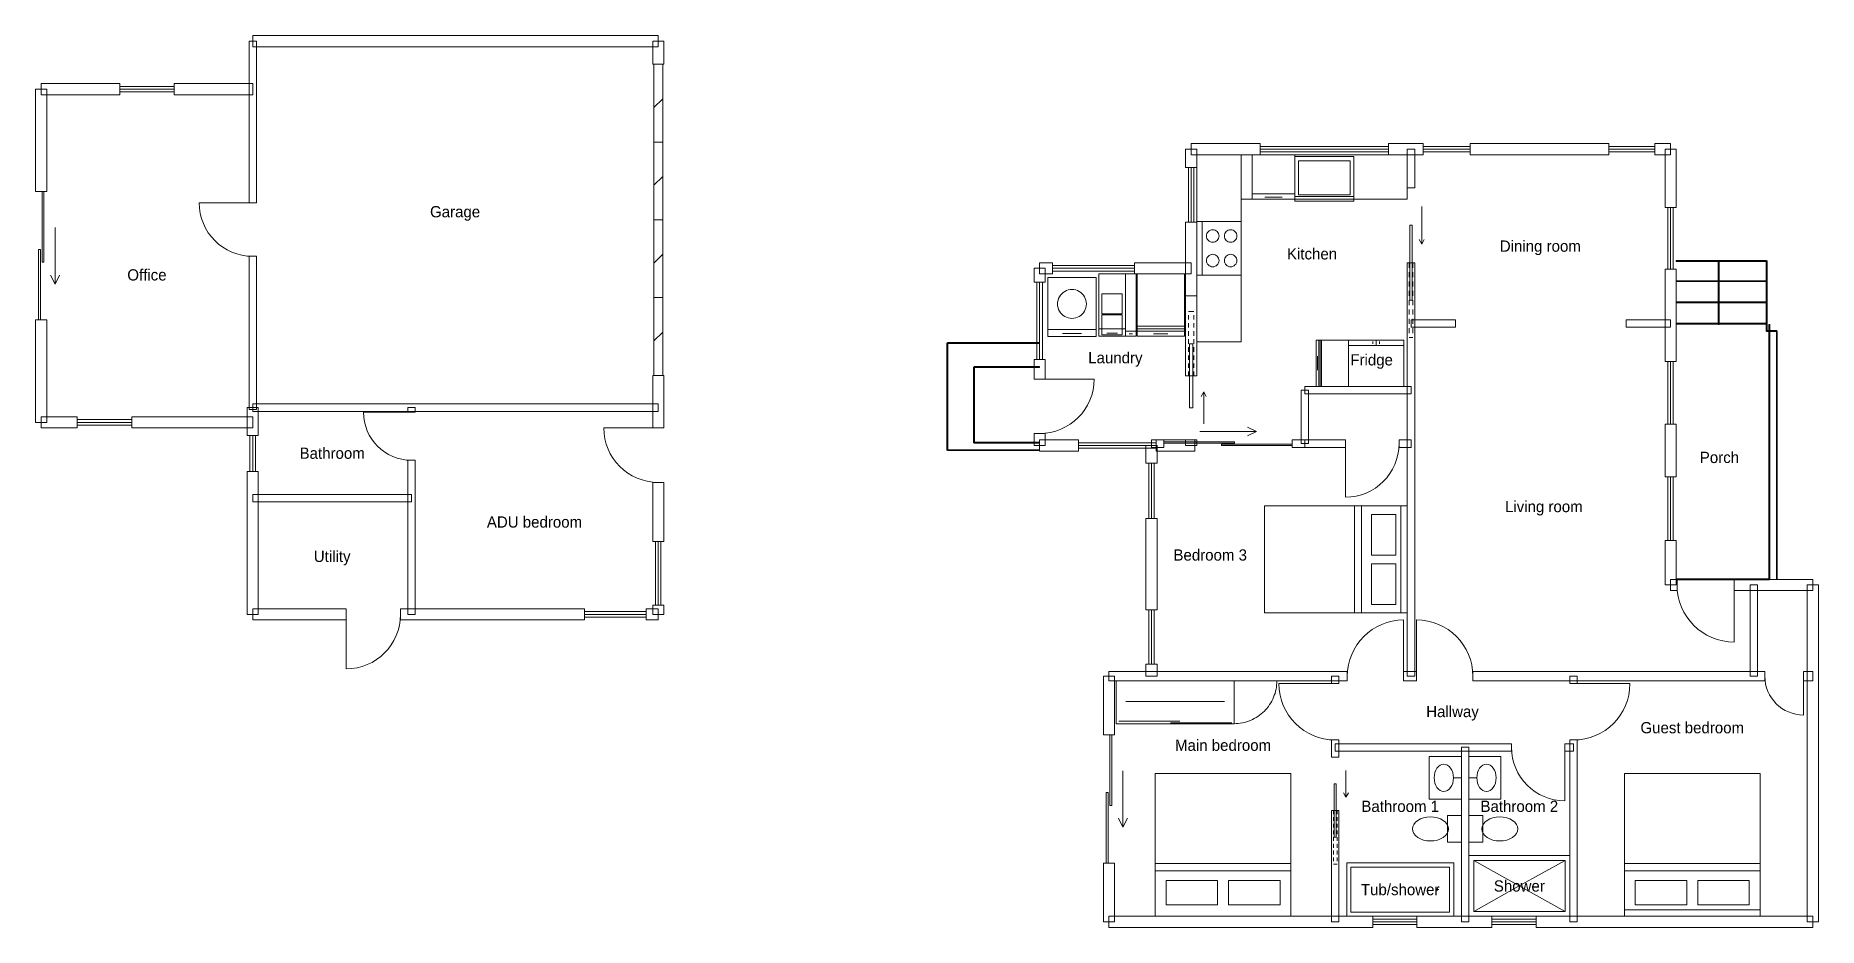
# Model space of a CAD drawing. Header units: millimetres. Extents: x 828 to 26208, y -13295 to -592.
import ezdxf
from ezdxf.enums import TextEntityAlignment as Align

# ---------------------------------------------------------------- set-up
doc = ezdxf.new("R2010")
doc.units = ezdxf.units.MM
for name, color, linetype, lineweight in [('DOORS_Architecture_bc63b5af8736466d9628b6e9f2fabd26', 4, 'CONTINUOUS', 0), ('FIXTURES_Architecture_bc63b5af8736466d9628b6e9f2fabd26', 3, 'CONTINUOUS', 0), ('ROOMS', 3, 'CONTINUOUS', 0), ('WALLS_Architecture_bc63b5af8736466d9628b6e9f2fabd26', 7, 'CONTINUOUS', 0), ('WINDOWS_Architecture_bc63b5af8736466d9628b6e9f2fabd26', 5, 'CONTINUOUS', 0)]:
    doc.layers.add(name, color=color, linetype=linetype, lineweight=lineweight)

msp = doc.modelspace()

# ---------------------------------------------------------------- linework, layer by layer
at = {"layer": 'DOORS_Architecture_bc63b5af8736466d9628b6e9f2fabd26', "lineweight": 0, "transparency": 33554687}
for p, q in [((9770, -999), (9613, -999)), ((9628, -5431), (9628, -999)), ((9628, -999), (9755, -999)), ((9755, -999), (9755, -5431)), ((9755, -1490), (9628, -1616)), ((9755, -2107), (9628, -2107)), ((9755, -2598), (9628, -2724)), ((20461, -2762), (20356, -2762)), ((986, -2814), (828, -2814)), ((919, -3819), (919, -2814)), ((919, -2814), (947, -2814)), ((947, -2814), (947, -3819)), ((3919, -2972), (3156, -2972)), ((20561, -3028), (20561, -3560)), ((9755, -3215), (9628, -3215)), ((20394, -4359), (20394, -3294)), ((20394, -3294), (20423, -3294)), ((20423, -3294), (20423, -4359)), ((1106, -3326), (1106, -4130)), ((20526, -3495), (20561, -3560)), ((20596, -3495), (20561, -3560)), ((868, -4642), (868, -3637)), ((868, -3637), (896, -3637)), ((896, -3637), (896, -4642)), ((9755, -3706), (9628, -3832)), ((947, -3819), (919, -3819)), ((1042, -4002), (1106, -4130)), ((1170, -4002), (1106, -4130)), ((20461, -3827), (20356, -3827)), ((20382, -3827), (20382, -3900)), ((20382, -3960), (20382, -4033)), ((20435, -3827), (20435, -3900)), ((20435, -3960), (20435, -4033)), ((20382, -4093), (20382, -4166)), ((20382, -4226), (20382, -4299)), ((20435, -4093), (20435, -4166)), ((20435, -4226), (20435, -4299)), ((9755, -4323), (9628, -4323)), ((17319, -4523), (17240, -4523)), ((20382, -4359), (20382, -4432)), ((20382, -4492), (20382, -4566)), ((20423, -4359), (20394, -4359)), ((20435, -4359), (20435, -4432)), ((20435, -4492), (20435, -4566)), ((986, -4642), (828, -4642)), ((896, -4642), (868, -4642)), ((9755, -4814), (9628, -4940)), ((17240, -4637), (17240, -4574)), ((17240, -4751), (17240, -4688)), ((17240, -4866), (17240, -4803)), ((17319, -4637), (17319, -4574)), ((17319, -4751), (17319, -4688)), ((17319, -4866), (17319, -4803)), ((20382, -4626), (20382, -4699)), ((20382, -4759), (20382, -4832)), ((20435, -4626), (20435, -4699)), ((20435, -4759), (20435, -4832)), ((17240, -4980), (17240, -4917)), ((17240, -5094), (17240, -5031)), ((17301, -4980), (17257, -4980)), ((17257, -4980), (17257, -5894)), ((17301, -5894), (17301, -4980)), ((17319, -4980), (17319, -4917)), ((17319, -5094), (17319, -5031)), ((20435, -4892), (20382, -4892)), ((17240, -5208), (17240, -5146)), ((17240, -5323), (17240, -5260)), ((17319, -5208), (17319, -5146)), ((17319, -5323), (17319, -5260)), ((9770, -5431), (9613, -5431)), ((9755, -5431), (9628, -5431)), ((15122, -5484), (15898, -5484)), ((17358, -5437), (17200, -5437)), ((17240, -5437), (17240, -5374)), ((17319, -5437), (17319, -5374)), ((17423, -5731), (17458, -5666)), ((17458, -6123), (17458, -5666)), ((17493, -5731), (17458, -5666)), ((6180, -5957), (5497, -5957)), ((17257, -5894), (17301, -5894)), ((9692, -6180), (8916, -6180)), ((17402, -6231), (18207, -6231)), ((18079, -6167), (18207, -6231)), ((18079, -6295), (18207, -6231)), ((16890, -6351), (16890, -6457)), ((16890, -6378), (17896, -6378)), ((16890, -6396), (16890, -6378)), ((17896, -6396), (16890, -6396)), ((17358, -6351), (17200, -6351)), ((17713, -6412), (18719, -6412)), ((17713, -6430), (17713, -6412)), ((18719, -6430), (17713, -6430)), ((17896, -6378), (17896, -6396)), ((18719, -6351), (18719, -6457)), ((18719, -6412), (18719, -6430)), ((19475, -6404), (19475, -7167)), ((25011, -8416), (25011, -9231)), ((5247, -8837), (5247, -9613)), ((20304, -9718), (20304, -8916)), ((20488, -9718), (20488, -8916)), ((19330, -9823), (18528, -9823)), ((22723, -9823), (23525, -9823)), ((25998, -9718), (25998, -10270)), ((16188, -10552), (16030, -10552)), ((16121, -11558), (16121, -10552)), ((16121, -10552), (16148, -10552)), ((16148, -10552), (16148, -11558)), ((19383, -10869), (19278, -10869)), ((22601, -10730), (22601, -11492)), ((16308, -11064), (16308, -11869)), ((19483, -11060), (19483, -11440)), ((16069, -12381), (16069, -11375)), ((16069, -11375), (16097, -11375)), ((16097, -11375), (16097, -12381)), ((19316, -12012), (19316, -11250)), ((19316, -11250), (19345, -11250)), ((19345, -11250), (19345, -12012)), ((19448, -11376), (19483, -11440)), ((19518, -11376), (19483, -11440)), ((16148, -11558), (16121, -11558)), ((19383, -11631), (19278, -11631)), ((19304, -11631), (19304, -11683)), ((19357, -11631), (19357, -11683)), ((16244, -11741), (16308, -11869)), ((16372, -11741), (16308, -11869)), ((19304, -11726), (19304, -11779)), ((19304, -11822), (19304, -11874)), ((19304, -11917), (19304, -11969)), ((19357, -11726), (19357, -11779)), ((19357, -11822), (19357, -11874)), ((19357, -11917), (19357, -11969)), ((19304, -12012), (19304, -12064)), ((19304, -12107), (19304, -12160)), ((19345, -12012), (19316, -12012)), ((19357, -12012), (19357, -12064)), ((19357, -12107), (19357, -12160)), ((16188, -12381), (16030, -12381)), ((16097, -12381), (16069, -12381)), ((19304, -12202), (19304, -12255)), ((19304, -12298), (19304, -12350)), ((19357, -12393), (19304, -12393)), ((19357, -12202), (19357, -12255)), ((19357, -12298), (19357, -12350))]:
    msp.add_line(p, q, dxfattribs=at)
for centre, radius, start, end in [((3919, -2972), 763, 180, 270), ((15122, -5484), 776, 270, 0), ((6180, -5957), 684, 180, 270), ((9692, -6180), 776, 180, 270), ((19475, -6404), 763, 270, 0), ((25011, -8416), 815, 180, 270), ((5247, -8837), 776, 270, 0), ((20304, -9718), 802, 90, 180), ((20488, -9718), 802, 0, 90), ((19330, -9823), 802, 180, 270), ((22723, -9823), 802, 270, 0), ((25998, -9718), 552, 180, 270), ((22601, -10730), 762, 180, 270)]:
    msp.add_arc(centre, radius, start, end, dxfattribs=at)
at = {"layer": 'FIXTURES_Architecture_bc63b5af8736466d9628b6e9f2fabd26', "lineweight": 0, "transparency": 33554687}
for p, q in [((17358, -2288), (17993, -2288)), ((17358, -4954), (17358, -2288)), ((17993, -2288), (17993, -4954)), ((17993, -2288), (20356, -2288)), ((17993, -2923), (17993, -2288)), ((18146, -2288), (18756, -2288)), ((18146, -2923), (18146, -2288)), ((18756, -2288), (18756, -2923)), ((18756, -2314), (19594, -2314)), ((18756, -2948), (18756, -2314)), ((18806, -2377), (19543, -2377)), ((18806, -2860), (18806, -2377)), ((19543, -2377), (19543, -2860)), ((19594, -2314), (19594, -2948)), ((20356, -2288), (20356, -2923)), ((20356, -2923), (17993, -2923)), ((18146, -2847), (18756, -2847)), ((18756, -2923), (18146, -2923)), ((18329, -2891), (18573, -2891)), ((18756, -2885), (19594, -2885)), ((19594, -2948), (18756, -2948)), ((19543, -2860), (18806, -2860)), ((17358, -4002), (17358, -3240)), ((17358, -3240), (17993, -3240)), ((17434, -4002), (17434, -3240)), ((17993, -3240), (17993, -4002)), ((17498, -3446), (17499, -3428)), ((17499, -3463), (17498, -3446)), ((17499, -3428), (17504, -3412)), ((17504, -3480), (17499, -3463)), ((17504, -3412), (17513, -3396)), ((17513, -3495), (17504, -3480)), ((17513, -3396), (17524, -3383)), ((17524, -3509), (17513, -3495)), ((17524, -3383), (17537, -3372)), ((17537, -3520), (17524, -3509)), ((17537, -3372), (17553, -3364)), ((17553, -3528), (17537, -3520)), ((17553, -3364), (17569, -3358)), ((17569, -3533), (17553, -3528)), ((17569, -3358), (17587, -3357)), ((17587, -3535), (17569, -3533)), ((17587, -3357), (17604, -3358)), ((17604, -3533), (17587, -3535)), ((17604, -3358), (17621, -3364)), ((17621, -3528), (17604, -3533)), ((17621, -3364), (17636, -3372)), ((17636, -3520), (17621, -3528)), ((17636, -3372), (17649, -3383)), ((17649, -3509), (17636, -3520)), ((17649, -3383), (17661, -3396)), ((17661, -3495), (17649, -3509)), ((17661, -3396), (17669, -3412)), ((17669, -3480), (17661, -3495)), ((17669, -3412), (17674, -3428)), ((17674, -3463), (17669, -3480)), ((17674, -3428), (17676, -3446)), ((17676, -3446), (17674, -3463)), ((17752, -3446), (17753, -3428)), ((17753, -3463), (17752, -3446)), ((17753, -3428), (17758, -3412)), ((17758, -3480), (17753, -3463)), ((17758, -3412), (17767, -3396)), ((17767, -3495), (17758, -3480)), ((17767, -3396), (17778, -3383)), ((17778, -3509), (17767, -3495)), ((17778, -3383), (17791, -3372)), ((17791, -3520), (17778, -3509)), ((17791, -3372), (17807, -3364)), ((17807, -3528), (17791, -3520)), ((17807, -3364), (17823, -3358)), ((17823, -3533), (17807, -3528)), ((17823, -3358), (17841, -3357)), ((17841, -3535), (17823, -3533)), ((17841, -3357), (17858, -3358)), ((17858, -3533), (17841, -3535)), ((17858, -3358), (17875, -3364)), ((17875, -3528), (17858, -3533)), ((17875, -3364), (17890, -3372)), ((17890, -3520), (17875, -3528)), ((17890, -3372), (17903, -3383)), ((17903, -3509), (17890, -3520)), ((17903, -3383), (17915, -3396)), ((17915, -3495), (17903, -3509)), ((17915, -3396), (17923, -3412)), ((17923, -3480), (17915, -3495)), ((17923, -3412), (17928, -3428)), ((17928, -3463), (17923, -3480)), ((17928, -3428), (17930, -3446)), ((17930, -3446), (17928, -3463)), ((17498, -3796), (17499, -3779)), ((17499, -3814), (17498, -3796)), ((17499, -3779), (17504, -3762)), ((17504, -3762), (17513, -3747)), ((17513, -3747), (17524, -3733)), ((17524, -3733), (17537, -3722)), ((17537, -3722), (17553, -3714)), ((17553, -3714), (17569, -3709)), ((17569, -3709), (17587, -3707)), ((17587, -3707), (17604, -3709)), ((17604, -3709), (17621, -3714)), ((17621, -3714), (17636, -3722)), ((17636, -3722), (17649, -3733)), ((17649, -3733), (17661, -3747)), ((17661, -3747), (17669, -3762)), ((17669, -3762), (17674, -3779)), ((17674, -3779), (17676, -3796)), ((17676, -3796), (17674, -3814)), ((17752, -3796), (17753, -3779)), ((17753, -3814), (17752, -3796)), ((17753, -3779), (17758, -3762)), ((17758, -3762), (17767, -3747)), ((17767, -3747), (17778, -3733)), ((17778, -3733), (17791, -3722)), ((17791, -3722), (17807, -3714)), ((17807, -3714), (17823, -3709)), ((17823, -3709), (17841, -3707)), ((17841, -3707), (17858, -3709)), ((17858, -3709), (17875, -3714)), ((17875, -3714), (17890, -3722)), ((17890, -3722), (17903, -3733)), ((17903, -3733), (17915, -3747)), ((17915, -3747), (17923, -3762)), ((17923, -3762), (17928, -3779)), ((17928, -3779), (17930, -3796)), ((17930, -3796), (17928, -3814)), ((15240, -4035), (15925, -4035)), ((15240, -4877), (15240, -4035)), ((15925, -4035), (15925, -4877)), ((15963, -3984), (16344, -3984)), ((15963, -4873), (15963, -3984)), ((16344, -3984), (16344, -4873)), ((16344, -3984), (16497, -3984)), ((16344, -4873), (16344, -3984)), ((16497, -3984), (16497, -4873)), ((16510, -3984), (17183, -3984)), ((16510, -4873), (16510, -3984)), ((17183, -3984), (17183, -4873)), ((17993, -4002), (17358, -4002)), ((17504, -3830), (17499, -3814)), ((17513, -3846), (17504, -3830)), ((17524, -3859), (17513, -3846)), ((17537, -3870), (17524, -3859)), ((17553, -3878), (17537, -3870)), ((17569, -3883), (17553, -3878)), ((17587, -3885), (17569, -3883)), ((17604, -3883), (17587, -3885)), ((17621, -3878), (17604, -3883)), ((17636, -3870), (17621, -3878)), ((17649, -3859), (17636, -3870)), ((17661, -3846), (17649, -3859)), ((17669, -3830), (17661, -3846)), ((17674, -3814), (17669, -3830)), ((17758, -3830), (17753, -3814)), ((17767, -3846), (17758, -3830)), ((17778, -3859), (17767, -3846)), ((17791, -3870), (17778, -3859)), ((17807, -3878), (17791, -3870)), ((17823, -3883), (17807, -3878)), ((17841, -3885), (17823, -3883)), ((17858, -3883), (17841, -3885)), ((17875, -3878), (17858, -3883)), ((17890, -3870), (17875, -3878)), ((17903, -3859), (17890, -3870)), ((17915, -3846), (17903, -3859)), ((17923, -3830), (17915, -3846)), ((17928, -3814), (17923, -3830)), ((15392, -4335), (15404, -4311)), ((15404, -4311), (15419, -4289)), ((15419, -4289), (15437, -4268)), ((15437, -4268), (15457, -4251)), ((15457, -4251), (15480, -4236)), ((15480, -4236), (15504, -4224)), ((15504, -4224), (15529, -4215)), ((15529, -4215), (15556, -4210)), ((15556, -4210), (15582, -4208)), ((15582, -4208), (15609, -4210)), ((15609, -4210), (15636, -4215)), ((15636, -4215), (15661, -4224)), ((15661, -4224), (15685, -4236)), ((15685, -4236), (15708, -4251)), ((15708, -4251), (15728, -4268)), ((15728, -4268), (15746, -4289)), ((15746, -4289), (15761, -4311)), ((15761, -4311), (15772, -4335)), ((16009, -4269), (16299, -4269)), ((16009, -4553), (16009, -4269)), ((16299, -4269), (16299, -4553)), ((15377, -4414), (15378, -4387)), ((15378, -4441), (15377, -4414)), ((15378, -4387), (15384, -4361)), ((15384, -4467), (15378, -4441)), ((15384, -4361), (15392, -4335)), ((15392, -4493), (15384, -4467)), ((15404, -4517), (15392, -4493)), ((15419, -4539), (15404, -4517)), ((15437, -4559), (15419, -4539)), ((15457, -4577), (15437, -4559)), ((15728, -4559), (15708, -4577)), ((15746, -4539), (15728, -4559)), ((15761, -4517), (15746, -4539)), ((15772, -4493), (15761, -4517)), ((15772, -4335), (15781, -4361)), ((15781, -4467), (15772, -4493)), ((15781, -4361), (15786, -4387)), ((15786, -4441), (15781, -4467)), ((15786, -4387), (15788, -4414)), ((15788, -4414), (15786, -4441)), ((16299, -4553), (16009, -4553)), ((15240, -4776), (15925, -4776)), ((15480, -4592), (15457, -4577)), ((15504, -4604), (15480, -4592)), ((15529, -4613), (15504, -4604)), ((15556, -4618), (15529, -4613)), ((15582, -4620), (15556, -4618)), ((15609, -4618), (15582, -4620)), ((15636, -4613), (15609, -4618)), ((15661, -4604), (15636, -4613)), ((15685, -4592), (15661, -4604)), ((15708, -4577), (15685, -4592)), ((15963, -4767), (16344, -4767)), ((16009, -4571), (16299, -4571)), ((16009, -4856), (16009, -4571)), ((16299, -4571), (16299, -4856)), ((16344, -4802), (16497, -4802)), ((16510, -4731), (17183, -4731)), ((16510, -4767), (17183, -4767)), ((16510, -4802), (17183, -4802)), ((15925, -4877), (15240, -4877)), ((15445, -4835), (15720, -4835)), ((16344, -4873), (15963, -4873)), ((16299, -4856), (16009, -4856)), ((16078, -4829), (16230, -4829)), ((16497, -4873), (16344, -4873)), ((16398, -4838), (16443, -4838)), ((17183, -4873), (16510, -4873)), ((16745, -4838), (16947, -4838)), ((17993, -4954), (17358, -4954)), ((19060, -5589), (19060, -4928)), ((19060, -4928), (19518, -4928)), ((19097, -4928), (19097, -5589)), ((19115, -4928), (19115, -5589)), ((19134, -4928), (19134, -5589)), ((19518, -4928), (19518, -5589)), ((19518, -5589), (19518, -4928)), ((19518, -4928), (20305, -4928)), ((20305, -5008), (19518, -5008)), ((19864, -4981), (19864, -4948)), ((19911, -5008), (19911, -4928)), ((19959, -4981), (19959, -4948)), ((20305, -4928), (20305, -5589)), ((19079, -5159), (19079, -5358)), ((19518, -5589), (19060, -5589)), ((20305, -5589), (19518, -5589)), ((18324, -8816), (18324, -7292)), ((18324, -7292), (20356, -7292)), ((19604, -7292), (19604, -8816)), ((19706, -7292), (19706, -8816)), ((20265, -8816), (20265, -7292)), ((20265, -7292), (20356, -7292)), ((20356, -7292), (20356, -8816)), ((20356, -7292), (20356, -8816)), ((19848, -7993), (19848, -7414)), ((19848, -7414), (20194, -7414)), ((20194, -7414), (20194, -7993)), ((20194, -7993), (19848, -7993)), ((19848, -8694), (19848, -8115)), ((19848, -8115), (20194, -8115)), ((20194, -8115), (20194, -8694)), ((20356, -8816), (18324, -8816)), ((20194, -8694), (19848, -8694)), ((20356, -8816), (20265, -8816)), ((16213, -9784), (17889, -9784)), ((16213, -10393), (16213, -9784)), ((17889, -9784), (17889, -10393)), ((17889, -9784), (18499, -9784)), ((17889, -9784), (17889, -10393)), ((18492, -9873), (18487, -9903)), ((18496, -9843), (18492, -9873)), ((18498, -9814), (18496, -9843)), ((18499, -9784), (18498, -9814)), ((16347, -10076), (17755, -10076)), ((18379, -10147), (18361, -10170)), ((18396, -10122), (18379, -10147)), ((18412, -10097), (18396, -10122)), ((18427, -10071), (18412, -10097)), ((18441, -10044), (18427, -10071)), ((18453, -10017), (18441, -10044)), ((18463, -9989), (18453, -10017)), ((18473, -9961), (18463, -9989)), ((18481, -9932), (18473, -9961)), ((18487, -9903), (18481, -9932)), ((17889, -10393), (16213, -10393)), ((16247, -10357), (17118, -10357)), ((16984, -10381), (17856, -10381)), ((17919, -10392), (17889, -10393)), ((17949, -10390), (17919, -10392)), ((17979, -10387), (17949, -10390)), ((18008, -10381), (17979, -10387)), ((18038, -10375), (18008, -10381)), ((18066, -10367), (18038, -10375)), ((18095, -10358), (18066, -10367)), ((18123, -10347), (18095, -10358)), ((18150, -10335), (18123, -10347)), ((18177, -10321), (18150, -10335)), ((18203, -10306), (18177, -10321)), ((18228, -10290), (18203, -10306)), ((18253, -10273), (18228, -10290)), ((18276, -10255), (18253, -10273)), ((18299, -10235), (18276, -10255)), ((18321, -10215), (18299, -10235)), ((18341, -10193), (18321, -10215)), ((18361, -10170), (18341, -10193)), ((20669, -11469), (20669, -10859)), ((20669, -10859), (21127, -10859)), ((21127, -10859), (21127, -11469)), ((21232, -11469), (21232, -10859)), ((21232, -10859), (21689, -10859)), ((21689, -10859), (21689, -11469)), ((16768, -13137), (16768, -11105)), ((16768, -11105), (18698, -11105)), ((18698, -11105), (18698, -13137)), ((20738, -11164), (20741, -11126)), ((20741, -11202), (20738, -11164)), ((20741, -11126), (20748, -11089)), ((20748, -11089), (20761, -11056)), ((20761, -11056), (20778, -11026)), ((20778, -11026), (20799, -11002)), ((20799, -11002), (20823, -10984)), ((20823, -10984), (20848, -10973)), ((20848, -10973), (20875, -10969)), ((20875, -10969), (20902, -10973)), ((20902, -10973), (20928, -10984)), ((20928, -10984), (20951, -11002)), ((20951, -11002), (20972, -11026)), ((20972, -11026), (20989, -11056)), ((20989, -11056), (21002, -11089)), ((21002, -11089), (21010, -11126)), ((21010, -11126), (21012, -11164)), ((21012, -11164), (21010, -11202)), ((21127, -11164), (21012, -11164)), ((21232, -11164), (21346, -11164)), ((21346, -11164), (21349, -11126)), ((21349, -11202), (21346, -11164)), ((21349, -11126), (21357, -11089)), ((21357, -11089), (21369, -11056)), ((21369, -11056), (21386, -11026)), ((21386, -11026), (21407, -11002)), ((21407, -11002), (21431, -10984)), ((21431, -10984), (21457, -10973)), ((21457, -10973), (21483, -10969)), ((21483, -10969), (21510, -10973)), ((21510, -10973), (21536, -10984)), ((21536, -10984), (21560, -11002)), ((21560, -11002), (21580, -11026)), ((21580, -11026), (21597, -11056)), ((21597, -11056), (21610, -11089)), ((21610, -11089), (21618, -11126)), ((21618, -11126), (21620, -11164)), ((21620, -11164), (21618, -11202)), ((23448, -13137), (23448, -11105)), ((23448, -11105), (25378, -11105)), ((25378, -11105), (25378, -13137)), ((20748, -11239), (20741, -11202)), ((20761, -11272), (20748, -11239)), ((20778, -11302), (20761, -11272)), ((20799, -11326), (20778, -11302)), ((20823, -11344), (20799, -11326)), ((20848, -11355), (20823, -11344)), ((20875, -11359), (20848, -11355)), ((20902, -11355), (20875, -11359)), ((20928, -11344), (20902, -11355)), ((20951, -11326), (20928, -11344)), ((20972, -11302), (20951, -11326)), ((20989, -11272), (20972, -11302)), ((21002, -11239), (20989, -11272)), ((21010, -11202), (21002, -11239)), ((21357, -11239), (21349, -11202)), ((21369, -11272), (21357, -11239)), ((21386, -11302), (21369, -11272)), ((21407, -11326), (21386, -11302)), ((21431, -11344), (21407, -11326)), ((21457, -11355), (21431, -11344)), ((21483, -11359), (21457, -11355)), ((21510, -11355), (21483, -11359)), ((21536, -11344), (21510, -11355)), ((21560, -11326), (21536, -11344)), ((21580, -11302), (21560, -11326)), ((21597, -11272), (21580, -11302)), ((21610, -11239), (21597, -11272)), ((21618, -11202), (21610, -11239)), ((21127, -11469), (20669, -11469)), ((21689, -11469), (21232, -11469)), ((20430, -11892), (20435, -11859)), ((20435, -11926), (20430, -11892)), ((20435, -11859), (20449, -11827)), ((20449, -11958), (20435, -11926)), ((20449, -11827), (20473, -11797)), ((20473, -11797), (20505, -11771)), ((20505, -11771), (20543, -11750)), ((20543, -11750), (20588, -11734)), ((20588, -11734), (20636, -11724)), ((20636, -11724), (20686, -11721)), ((20686, -11721), (20736, -11724)), ((20736, -11724), (20784, -11734)), ((20784, -11734), (20828, -11750)), ((20828, -11750), (20867, -11771)), ((20867, -11771), (20899, -11797)), ((20899, -11797), (20922, -11827)), ((20922, -11827), (20937, -11859)), ((20937, -11926), (20922, -11958)), ((20928, -12083), (20928, -11702)), ((20928, -11702), (21127, -11702)), ((20937, -11859), (20942, -11892)), ((20942, -11892), (20937, -11926)), ((21127, -11702), (21127, -12083)), ((21232, -12083), (21232, -11702)), ((21232, -11702), (21431, -11702)), ((21417, -11892), (21422, -11859)), ((21422, -11926), (21417, -11892)), ((21422, -11859), (21436, -11827)), ((21436, -11958), (21422, -11926)), ((21431, -11702), (21431, -12083)), ((21436, -11827), (21460, -11797)), ((21460, -11797), (21492, -11771)), ((21492, -11771), (21531, -11750)), ((21531, -11750), (21575, -11734)), ((21575, -11734), (21623, -11724)), ((21623, -11724), (21673, -11721)), ((21673, -11721), (21723, -11724)), ((21723, -11724), (21771, -11734)), ((21771, -11734), (21815, -11750)), ((21815, -11750), (21854, -11771)), ((21854, -11771), (21886, -11797)), ((21886, -11797), (21909, -11827)), ((21909, -11827), (21924, -11859)), ((21924, -11926), (21909, -11958)), ((21924, -11859), (21929, -11892)), ((21929, -11892), (21924, -11926)), ((20473, -11988), (20449, -11958)), ((20505, -12013), (20473, -11988)), ((20543, -12035), (20505, -12013)), ((20588, -12051), (20543, -12035)), ((20636, -12060), (20588, -12051)), ((20686, -12064), (20636, -12060)), ((20736, -12060), (20686, -12064)), ((20784, -12051), (20736, -12060)), ((20828, -12035), (20784, -12051)), ((20867, -12013), (20828, -12035)), ((20899, -11988), (20867, -12013)), ((20922, -11958), (20899, -11988)), ((21127, -12083), (20928, -12083)), ((21431, -12083), (21232, -12083)), ((21460, -11988), (21436, -11958)), ((21492, -12013), (21460, -11988)), ((21531, -12035), (21492, -12013)), ((21575, -12051), (21531, -12035)), ((21623, -12060), (21575, -12051)), ((21673, -12064), (21623, -12060)), ((21723, -12060), (21673, -12064)), ((21771, -12051), (21723, -12060)), ((21815, -12035), (21771, -12051)), ((21854, -12013), (21815, -12035)), ((21886, -11988), (21854, -12013)), ((21909, -11958), (21886, -11988)), ((18698, -12385), (16768, -12385)), ((19493, -12375), (21017, -12375)), ((19493, -13137), (19493, -12375)), ((19554, -12436), (20956, -12436)), ((19554, -13076), (19554, -12436)), ((20956, -12436), (20956, -13076)), ((21017, -12375), (21017, -13137)), ((21232, -12273), (22671, -12273)), ((21232, -13137), (21232, -12273)), ((21301, -12342), (22602, -12342)), ((21301, -13068), (21301, -12342)), ((21301, -12342), (21951, -12705)), ((22602, -12342), (21951, -12705)), ((22602, -12342), (22602, -13068)), ((22671, -12273), (22671, -13137)), ((25378, -12385), (23448, -12385)), ((18698, -12487), (16768, -12487)), ((16922, -12974), (16922, -12629)), ((16922, -12629), (17656, -12629)), ((17656, -12629), (17656, -12974)), ((17810, -12974), (17810, -12629)), ((17810, -12629), (18544, -12629)), ((18544, -12629), (18544, -12974)), ((25378, -12487), (23448, -12487)), ((23602, -12974), (23602, -12629)), ((23602, -12629), (24336, -12629)), ((24336, -12629), (24336, -12974)), ((24490, -12974), (24490, -12629)), ((24490, -12629), (25224, -12629)), ((25224, -12629), (25224, -12974)), ((20773, -12756), (20803, -12756)), ((20788, -12741), (20788, -12771)), ((21301, -13068), (21951, -12705)), ((21936, -12705), (21966, -12705)), ((21951, -12690), (21951, -12720)), ((22602, -13068), (21951, -12705)), ((18698, -13137), (16768, -13137)), ((17656, -12974), (16922, -12974)), ((18544, -12974), (17810, -12974)), ((21017, -13137), (19493, -13137)), ((20956, -13076), (19554, -13076)), ((22671, -13137), (21232, -13137)), ((22602, -13068), (21301, -13068)), ((23448, -13137), (23448, -13045)), ((23448, -13045), (25378, -13045)), ((25378, -13137), (23448, -13137)), ((25378, -13137), (23448, -13137)), ((24336, -12974), (23602, -12974)), ((25224, -12974), (24490, -12974)), ((25378, -13045), (25378, -13137))]:
    msp.add_line(p, q, dxfattribs=at)
at = {"layer": 'WALLS_Architecture_bc63b5af8736466d9628b6e9f2fabd26', "lineweight": 0, "transparency": 33554687}
for points in [[(3866, -671), (3866, -2972), (3971, -2972), (3971, -671)], [(3919, -750), (9692, -750), (9692, -592), (3919, -592)], [(9613, -671), (9613, -999), (9770, -999), (9770, -671)], [(828, -1354), (828, -2814), (986, -2814), (986, -1354)], [(907, -1433), (2025, -1433), (2025, -1276), (907, -1276)], [(2801, -1433), (3919, -1433), (3919, -1276), (2801, -1276)], [(17200, -2209), (17200, -2471), (17358, -2471), (17358, -2209)], [(17279, -2288), (18260, -2288), (18260, -2130), (17279, -2130)], [(20089, -2288), (20580, -2288), (20580, -2130), (20089, -2130)], [(20356, -2209), (20356, -2762), (20461, -2762), (20461, -2209)], [(21250, -2288), (23223, -2288), (23223, -2130), (21250, -2130)], [(23880, -2288), (24104, -2288), (24104, -2130), (23880, -2130)], [(24025, -2209), (24025, -3038), (24183, -3038), (24183, -2209)], [(17200, -3247), (17200, -4300), (17358, -4300), (17358, -3247)], [(3866, -3735), (3866, -5918), (3971, -5918), (3971, -3735)], [(24183, -3807), (25472, -3807), (25472, -3794), (24183, -3794)], [(24781, -3800), (24781, -4708), (24794, -4708), (24794, -3800)], [(25465, -3800), (25465, -4800), (25478, -4800), (25478, -3800)], [(15044, -3906), (15044, -4103), (15201, -4103), (15201, -3906)], [(15122, -3984), (15307, -3984), (15307, -3827), (15122, -3827)], [(16471, -3984), (17279, -3984), (17279, -3827), (16471, -3827)], [(20356, -3827), (20356, -9718), (20461, -9718), (20461, -3827)], [(24025, -3919), (24025, -5234), (24183, -5234), (24183, -3919)], [(17200, -4300), (17200, -5437), (17358, -5437), (17358, -4300)], [(24183, -4096), (25472, -4096), (25472, -4083), (24183, -4083)], [(24183, -4399), (25472, -4399), (25472, -4386), (24183, -4386)], [(828, -4642), (828, -6102), (986, -6102), (986, -4642)], [(20409, -4747), (21040, -4747), (21040, -4642), (20409, -4642)], [(23473, -4747), (24104, -4747), (24104, -4642), (23473, -4642)], [(24183, -4701), (25472, -4701), (25472, -4688), (24183, -4688)], [(25472, -4806), (25616, -4806), (25616, -4793), (25472, -4793)], [(25504, -4708), (25504, -8337), (25518, -8337), (25518, -4708)], [(25610, -4800), (25610, -8337), (25623, -8337), (25623, -4800)], [(13801, -4971), (13801, -6496), (13814, -6496), (13814, -4971)], [(13808, -4977), (15122, -4977), (15122, -4964), (13808, -4964)], [(14182, -5313), (14182, -6391), (14195, -6391), (14195, -5313)], [(14189, -5319), (15122, -5319), (15122, -5306), (14189, -5306)], [(15044, -5207), (15044, -5484), (15201, -5484), (15201, -5207)], [(9613, -5431), (9613, -6180), (9770, -6180), (9770, -5431)], [(18843, -5641), (18843, -6404), (18948, -6404), (18948, -5641)], [(18895, -5694), (20409, -5694), (20409, -5589), (18895, -5589)], [(907, -6180), (1420, -6180), (1420, -6023), (907, -6023)], [(2196, -6180), (3919, -6180), (3919, -6023), (2196, -6023)], [(3840, -5891), (3840, -6286), (3998, -6286), (3998, -5891)], [(3919, -5944), (9692, -5944), (9692, -5839), (3919, -5839)], [(6128, -5891), (6128, -5957), (6233, -5957), (6233, -5891)], [(15044, -6259), (15044, -6430), (15201, -6430), (15201, -6259)], [(24025, -6128), (24025, -6877), (24183, -6877), (24183, -6128)], [(13808, -6503), (15122, -6503), (15122, -6490), (13808, -6490)], [(14189, -6397), (15122, -6397), (15122, -6384), (14189, -6384)], [(15122, -6509), (15675, -6509), (15675, -6351), (15122, -6351)], [(16635, -6430), (16635, -6680), (16793, -6680), (16793, -6430)], [(16714, -6457), (16890, -6457), (16890, -6351), (16714, -6351)], [(16779, -6509), (17332, -6509), (17332, -6351), (16779, -6351)], [(17200, -6351), (17200, -6430), (17358, -6430), (17358, -6351)], [(18719, -6457), (18895, -6457), (18895, -6351), (18719, -6351)], [(18895, -6457), (19475, -6457), (19475, -6351), (18895, -6351)], [(20238, -6457), (20409, -6457), (20409, -6351), (20238, -6351)], [(3840, -6799), (3840, -8837), (3998, -8837), (3998, -6799)], [(6128, -6641), (6128, -8837), (6233, -8837), (6233, -6641)], [(9613, -6956), (9613, -7798), (9770, -7798), (9770, -6956)], [(3919, -7233), (6180, -7233), (6180, -7127), (3919, -7127)], [(16635, -7469), (16635, -8771), (16793, -8771), (16793, -7469)], [(24025, -7785), (24025, -8416), (24183, -8416), (24183, -7785)], [(24104, -8495), (24196, -8495), (24196, -8337), (24104, -8337)], [(24183, -8344), (25511, -8344), (25511, -8331), (24183, -8331)], [(25011, -8495), (26129, -8495), (26129, -8337), (25011, -8337)], [(25235, -8416), (25235, -9718), (25340, -9718), (25340, -8416)], [(26050, -8416), (26050, -13216), (26208, -13216), (26208, -8416)], [(3919, -8916), (5247, -8916), (5247, -8758), (3919, -8758)], [(6023, -8916), (8640, -8916), (8640, -8758), (6023, -8758)], [(9521, -8916), (9692, -8916), (9692, -8758), (9521, -8758)], [(9613, -8705), (9613, -8837), (9770, -8837), (9770, -8705)], [(16635, -9547), (16635, -9718), (16793, -9718), (16793, -9547)], [(16030, -9718), (16030, -10552), (16188, -10552), (16188, -9718)], [(16109, -9784), (19501, -9784), (19501, -9652), (16109, -9652)], [(19278, -9718), (19278, -9823), (19383, -9823), (19383, -9718)], [(20304, -9784), (20488, -9784), (20488, -9652), (20304, -9652)], [(21290, -9784), (25445, -9784), (25445, -9652), (21290, -9652)], [(22671, -9718), (22671, -9823), (22776, -9823), (22776, -9718)], [(25998, -9784), (26129, -9784), (26129, -9652), (25998, -9652)], [(19278, -10625), (19278, -10869), (19383, -10869), (19383, -10625)], [(22671, -10625), (22671, -13216), (22776, -13216), (22776, -10625)], [(19330, -10783), (21839, -10783), (21839, -10678), (19330, -10678)], [(21127, -10730), (21127, -13216), (21232, -13216), (21232, -10730)], [(22601, -10783), (22723, -10783), (22723, -10678), (22601, -10678)], [(19278, -11631), (19278, -13216), (19383, -13216), (19383, -11631)], [(16030, -12381), (16030, -13216), (16188, -13216), (16188, -12381)], [(16109, -13295), (19863, -13295), (19863, -13137), (16109, -13137)], [(20494, -13295), (21559, -13295), (21559, -13137), (20494, -13137)], [(22191, -13295), (26129, -13295), (26129, -13137), (22191, -13137)]]:
    msp.add_lwpolyline(points, close=True, dxfattribs=at)
at = {"layer": 'WINDOWS_Architecture_bc63b5af8736466d9628b6e9f2fabd26', "lineweight": 0, "transparency": 33554687}
for p, q in [((2025, -1276), (2025, -1433)), ((2025, -1315), (2801, -1315)), ((2025, -1354), (2801, -1354)), ((2025, -1394), (2801, -1394)), ((2801, -1276), (2801, -1433)), ((18260, -2130), (18260, -2288)), ((18260, -2170), (20089, -2170)), ((18260, -2209), (20089, -2209)), ((18260, -2249), (20089, -2249)), ((20089, -2130), (20089, -2288)), ((20580, -2130), (20580, -2288)), ((20580, -2170), (21250, -2170)), ((20580, -2209), (21250, -2209)), ((20580, -2249), (21250, -2249)), ((21250, -2130), (21250, -2288)), ((23223, -2130), (23223, -2288)), ((23223, -2170), (23880, -2170)), ((23223, -2209), (23880, -2209)), ((23223, -2249), (23880, -2249)), ((23880, -2130), (23880, -2288)), ((17358, -2471), (17200, -2471)), ((17240, -2471), (17240, -3247)), ((17279, -2471), (17279, -3247)), ((17319, -2471), (17319, -3247)), ((24183, -3038), (24025, -3038)), ((24064, -3038), (24064, -3919)), ((24104, -3038), (24104, -3919)), ((24143, -3038), (24143, -3919)), ((17358, -3247), (17200, -3247)), ((15307, -3827), (15307, -3984)), ((15307, -3866), (16471, -3866)), ((15307, -3906), (16471, -3906)), ((15307, -3945), (16471, -3945)), ((16471, -3827), (16471, -3984)), ((24183, -3919), (24025, -3919)), ((15201, -4103), (15044, -4103)), ((15083, -4103), (15083, -5207)), ((15122, -4103), (15122, -5207)), ((15162, -4103), (15162, -5207)), ((15201, -5207), (15044, -5207)), ((24183, -5234), (24025, -5234)), ((24064, -5234), (24064, -6128)), ((24104, -5234), (24104, -6128)), ((24143, -5234), (24143, -6128)), ((1420, -6023), (1420, -6180)), ((1420, -6062), (2196, -6062)), ((2196, -6023), (2196, -6180)), ((1420, -6102), (2196, -6102)), ((1420, -6141), (2196, -6141)), ((3998, -6286), (3840, -6286)), ((3879, -6286), (3879, -6799)), ((3919, -6286), (3919, -6799)), ((3958, -6286), (3958, -6799)), ((24183, -6128), (24025, -6128)), ((15675, -6351), (15675, -6509)), ((15675, -6391), (16779, -6391)), ((15675, -6430), (16779, -6430)), ((15675, -6470), (16779, -6470)), ((16779, -6351), (16779, -6509)), ((3998, -6799), (3840, -6799)), ((16793, -6680), (16635, -6680)), ((16674, -6680), (16674, -7469)), ((16714, -6680), (16714, -7469)), ((16753, -6680), (16753, -7469)), ((24183, -6877), (24025, -6877)), ((24064, -6877), (24064, -7785)), ((24104, -6877), (24104, -7785)), ((24143, -6877), (24143, -7785)), ((16793, -7469), (16635, -7469)), ((9770, -7798), (9613, -7798)), ((9652, -7798), (9652, -8705)), ((9692, -7798), (9692, -8705)), ((9731, -7798), (9731, -8705)), ((24183, -7785), (24025, -7785)), ((8640, -8758), (8640, -8916)), ((8640, -8797), (9521, -8797)), ((8640, -8837), (9521, -8837)), ((8640, -8876), (9521, -8876)), ((9521, -8758), (9521, -8916)), ((9770, -8705), (9613, -8705)), ((16793, -8771), (16635, -8771)), ((16674, -8771), (16674, -9547)), ((16714, -8771), (16714, -9547)), ((16753, -8771), (16753, -9547)), ((16793, -9547), (16635, -9547)), ((19863, -13137), (19863, -13295)), ((19863, -13176), (20494, -13176)), ((20494, -13137), (20494, -13295)), ((21559, -13137), (21559, -13295)), ((21559, -13176), (22191, -13176)), ((22191, -13137), (22191, -13295)), ((19863, -13216), (20494, -13216)), ((19863, -13255), (20494, -13255)), ((21559, -13216), (22191, -13216)), ((21559, -13255), (22191, -13255))]:
    msp.add_line(p, q, dxfattribs=at)

# ---------------------------------------------------------------- texts
at = {"layer": 'ROOMS', "lineweight": 0, "transparency": 33554687}
for s, p in [('Garage', (6800, -3100)), ('Dining room', (22250, -3590)), ('Kitchen', (19000, -3700)), ('Office', (2413, -4000)), ('Laundry', (16200, -5180)), ('Fridge', (19848, -5210)), ('Bathroom', (5050, -6540)), ('Porch', (24800, -6600)), ('Living room', (22300, -7300)), ('ADU bedroom', (7930, -7520)), ('Utility', (5050, -8010)), ('Bedroom 3', (17550, -7990)), ('Hallway', (21000, -10220)), ('Guest bedroom', (24413, -10450)), ('Main bedroom', (17733, -10700)), ('Bathroom 1', (20255, -11570)), ('Bathroom 2', (21951, -11570)), ('Tub/shower', (20255, -12756)), ('Shower', (21951, -12705))]:
    msp.add_text(s, height=160, dxfattribs=at).set_placement(p, align=Align.MIDDLE_CENTER)

doc.saveas('drawing.dxf')
